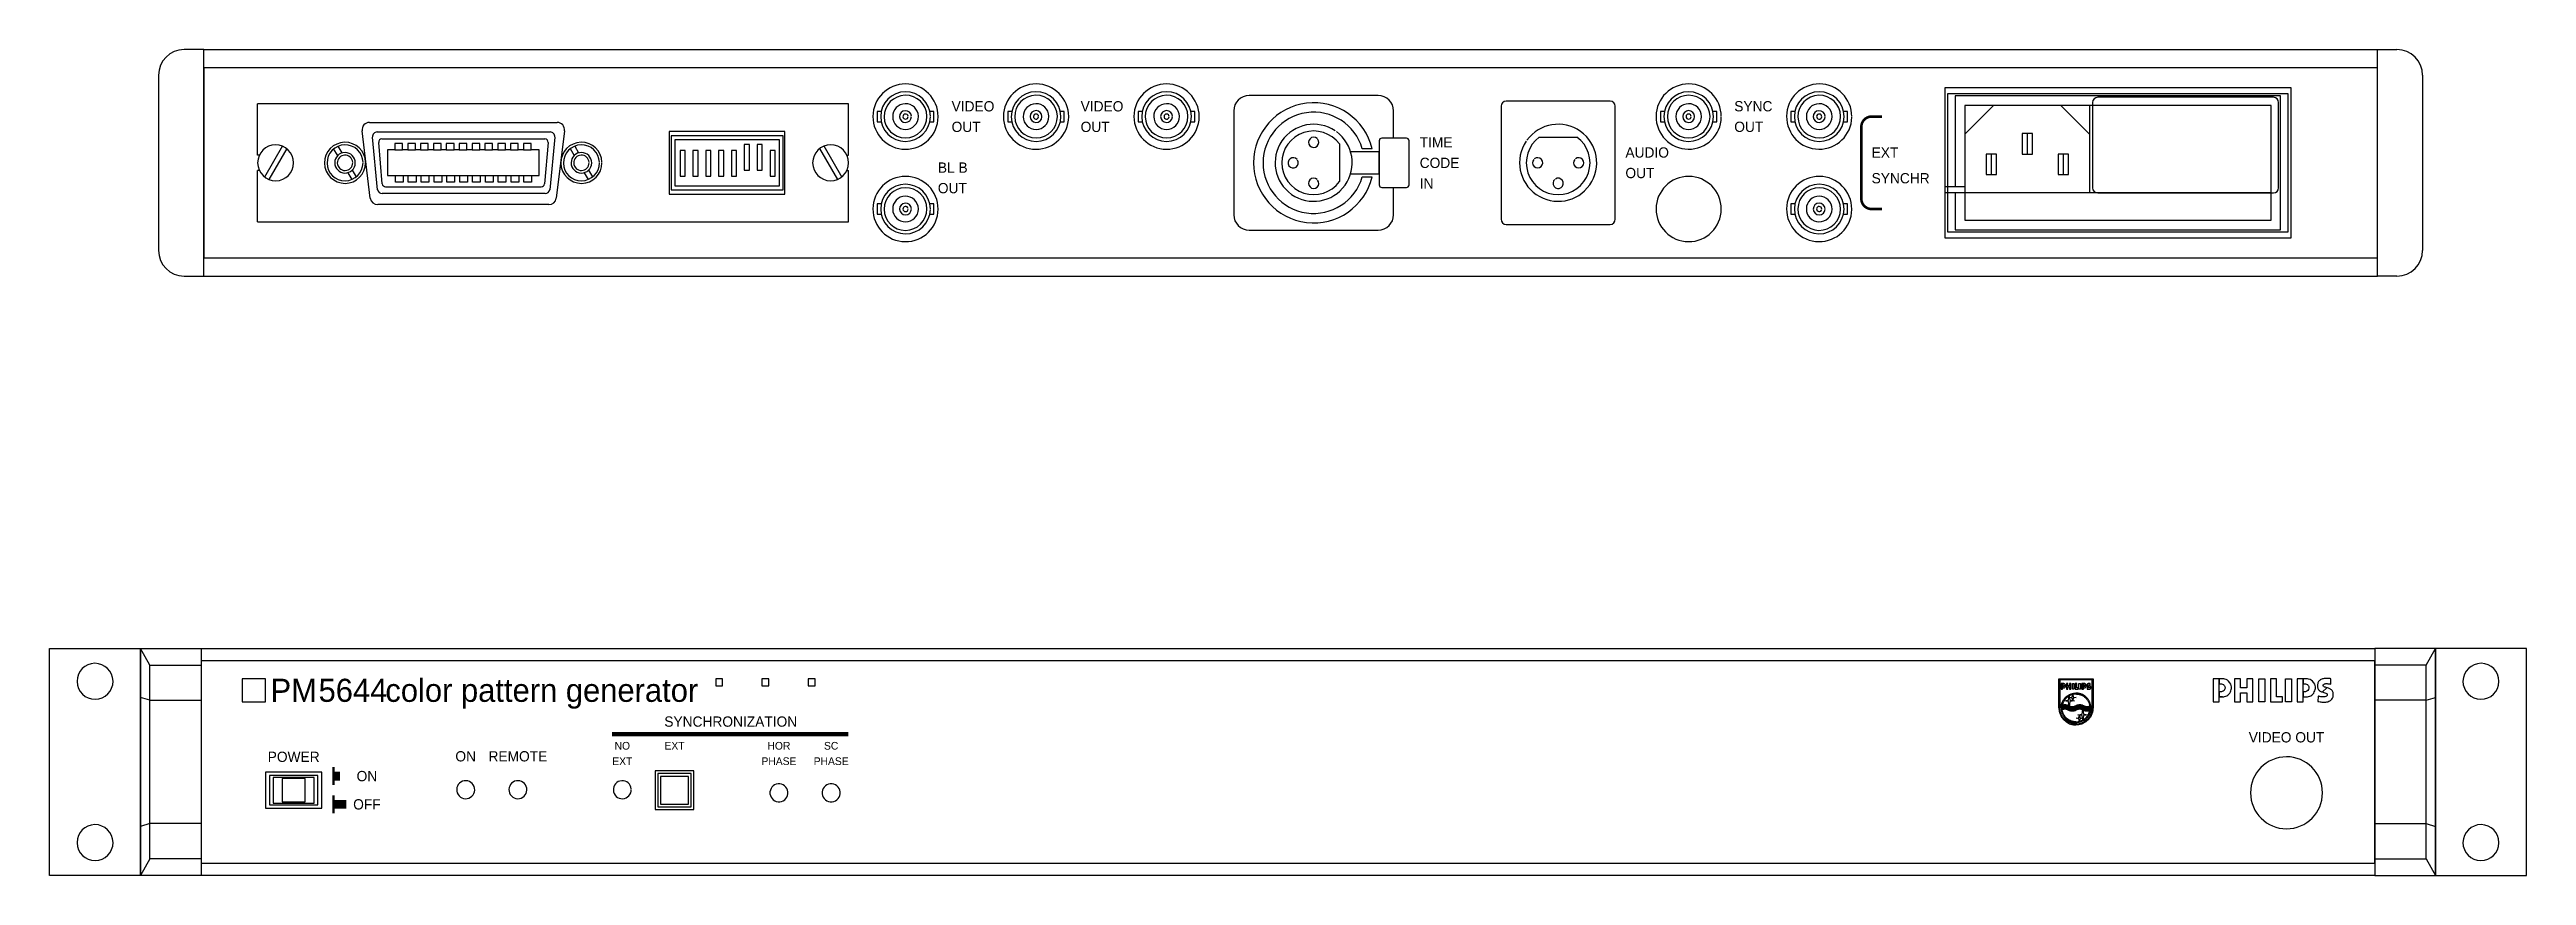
# Model space of a CAD drawing. Extents: x 9 to 490, y 62 to 222.
import ezdxf
from ezdxf.enums import TextEntityAlignment as Align

# ---------------------------------------------------------------- set-up
doc = ezdxf.new("R2010")
doc.units = 0
doc.linetypes.add('CENTER', pattern=[0])
for name, color, linetype in [('KOMPONENT', 10, 'CONTINUOUS'), ('MAERKER', 5, 'CONTINUOUS'), ('TEKST', 7, 'CONTINUOUS')]:
    doc.layers.add(name, color=color, linetype=linetype)

# ---------------------------------------------------------------- blocks, each defined once
blk = doc.blocks.new('B')
at = {"layer": 'MAERKER', "color": 0}
for points in [[(-203.5, 31.4), (-199, 31.4), (-199, 35.9), (-203.5, 35.9)], [(-111.37, 34.55), (-110.02, 34.55), (-110.02, 35.9), (-111.37, 35.9)], [(-102.37, 34.55), (-101.02, 34.55), (-101.02, 35.9), (-102.37, 35.9)], [(-93.37, 34.55), (-92.02, 34.55), (-92.02, 35.9), (-93.37, 35.9)]]:
    blk.add_lwpolyline(points, close=True, dxfattribs=at)
at = {"layer": 'TEKST', "color": 0, "linetype": 'CONTINUOUS'}
for p, q in [((150.89, 34.1), (150.74, 34.1)), ((181.83, 32.36), (181.23, 32.36))]:
    blk.add_line(p, q, dxfattribs=at)
for points in [[(150.02, 30.22), (150.02, 35.9), (156.66, 35.9), (156.66, 30.22), (156.47, 30.22), (156.47, 35.72), (150.2, 35.72), (150.2, 30.22), (150.02, 30.22)], [(150.45, 33.86), (150.74, 33.86), (150.74, 34.72), (150.74, 34.97), (150.45, 34.97), (150.45, 33.86)], [(150.74, 34.72), (150.85, 34.72), (150.9, 34.71), (150.94, 34.69), (150.97, 34.67), (150.99, 34.63), (151.01, 34.59), (151.02, 34.52), (151, 34.45), (150.97, 34.41), (150.92, 34.37), (150.88, 34.35), (150.85, 34.35), (150.74, 34.35), (150.74, 34.1), (150.9, 34.1), (150.95, 34.1), (151, 34.11), (151.07, 34.13), (151.11, 34.16), (151.15, 34.18), (151.19, 34.22), (151.22, 34.25), (151.25, 34.28), (151.28, 34.33), (151.3, 34.38), (151.32, 34.45), (151.33, 34.5), (151.33, 34.58), (151.32, 34.64), (151.29, 34.71), (151.25, 34.78), (151.19, 34.85), (151.13, 34.9), (151.08, 34.93), (151, 34.96), (150.95, 34.96), (150.89, 34.97), (150.74, 34.97), (150.74, 34.72)], [(151.47, 33.86), (151.76, 33.86), (151.76, 34.3), (152.07, 34.3), (152.07, 33.86), (152.36, 33.86), (152.36, 34.97), (152.07, 34.97), (152.07, 34.54), (151.76, 34.54), (151.76, 34.97), (151.47, 34.97), (151.47, 33.86)], [(152.64, 33.86), (152.64, 34.97), (152.93, 34.97), (152.93, 33.86), (152.64, 33.86)], [(153.2, 33.86), (153.78, 33.86), (153.78, 34.1), (153.49, 34.1), (153.49, 34.97), (153.2, 34.97), (153.2, 33.86)], [(153.92, 33.86), (153.92, 34.97), (154.21, 34.97), (154.21, 33.86), (153.92, 33.86)], [(154.49, 33.86), (154.78, 33.86), (154.78, 34.72), (154.78, 34.97), (154.49, 34.97), (154.49, 33.86)], [(154.78, 34.72), (154.88, 34.72), (154.94, 34.71), (154.98, 34.69), (155, 34.67), (155.03, 34.63), (155.05, 34.59), (155.05, 34.52), (155.04, 34.45), (155.01, 34.41), (154.96, 34.37), (154.91, 34.35), (154.88, 34.35), (154.78, 34.35), (154.78, 34.1), (154.94, 34.1), (154.99, 34.1), (155.04, 34.11), (155.1, 34.13), (155.15, 34.16), (155.19, 34.18), (155.22, 34.22), (155.26, 34.25), (155.29, 34.28), (155.31, 34.33), (155.34, 34.38), (155.36, 34.45), (155.36, 34.5), (155.36, 34.58), (155.35, 34.64), (155.33, 34.71), (155.29, 34.78), (155.22, 34.85), (155.17, 34.9), (155.11, 34.93), (155.04, 34.96), (154.99, 34.96), (154.93, 34.97), (154.78, 34.97), (154.78, 34.72)], [(155.93, 34.54), (155.9, 34.55), (155.87, 34.56), (155.83, 34.57), (155.8, 34.59), (155.77, 34.61), (155.76, 34.63), (155.75, 34.66), (155.76, 34.68), (155.79, 34.7), (155.82, 34.72), (155.86, 34.73), (155.89, 34.74), (155.94, 34.74), (155.98, 34.73), (156.03, 34.73), (156.07, 34.72), (156.1, 34.72), (156.13, 34.71), (156.13, 34.97), (156.1, 34.98), (156.06, 34.98), (156.01, 34.98), (155.97, 34.99), (155.93, 34.99), (155.88, 34.99), (155.85, 34.99), (155.81, 34.99), (155.76, 34.97), (155.73, 34.96), (155.69, 34.95), (155.65, 34.94), (155.62, 34.92), (155.59, 34.89), (155.57, 34.87), (155.54, 34.84), (155.52, 34.81), (155.51, 34.78), (155.5, 34.73), (155.49, 34.69), (155.48, 34.65), (155.49, 34.61), (155.49, 34.57), (155.5, 34.53), (155.51, 34.49), (155.52, 34.46), (155.54, 34.44), (155.56, 34.42), (155.58, 34.39), (155.61, 34.37), (155.65, 34.36), (155.68, 34.35), (155.7, 34.34), (155.72, 34.33), (155.93, 34.54)], [(155.51, 33.88), (155.55, 33.87), (155.61, 33.86), (155.65, 33.86), (155.7, 33.85), (155.75, 33.85), (155.8, 33.84), (155.84, 33.85), (155.89, 33.85), (155.94, 33.86), (155.99, 33.87), (156.04, 33.89), (156.08, 33.91), (156.12, 33.93), (156.15, 33.96), (156.18, 33.99), (156.2, 34.03), (156.22, 34.06), (156.23, 34.11), (156.24, 34.17), (156.25, 34.21), (156.24, 34.26), (156.23, 34.31), (156.22, 34.34), (156.21, 34.37), (156.18, 34.41), (156.16, 34.43), (156.13, 34.46), (156.1, 34.47), (156.07, 34.49), (156.04, 34.5), (156.01, 34.52), (155.97, 34.53), (155.95, 34.53), (155.93, 34.54), (155.72, 34.33), (155.76, 34.32), (155.79, 34.31), (155.84, 34.29), (155.89, 34.28), (155.92, 34.26), (155.94, 34.24), (155.96, 34.22), (155.96, 34.2), (155.96, 34.17), (155.94, 34.15), (155.92, 34.13), (155.88, 34.12), (155.84, 34.11), (155.81, 34.1), (155.76, 34.1), (155.72, 34.1), (155.68, 34.1), (155.64, 34.11), (155.6, 34.11), (155.56, 34.12), (155.53, 34.13), (155.51, 34.13), (155.51, 33.88)], [(180.06, 31.4), (181.23, 31.4), (181.23, 34.88), (181.23, 35.9), (180.06, 35.9), (180.06, 31.4)], [(181.23, 34.88), (181.66, 34.88), (181.86, 34.84), (182.03, 34.75), (182.13, 34.67), (182.23, 34.54), (182.31, 34.38), (182.35, 34.07), (182.27, 33.78), (182.15, 33.63), (181.95, 33.48), (181.77, 33.4), (181.64, 33.38), (181.23, 33.38), (181.23, 32.36), (181.87, 32.37), (182.08, 32.38), (182.27, 32.42), (182.53, 32.51), (182.71, 32.6), (182.88, 32.71), (183.03, 32.85), (183.16, 32.97), (183.28, 33.12), (183.39, 33.32), (183.49, 33.52), (183.56, 33.78), (183.58, 34), (183.58, 34.3), (183.55, 34.56), (183.45, 34.84), (183.28, 35.13), (183.03, 35.43), (182.8, 35.62), (182.57, 35.74), (182.28, 35.84), (182.08, 35.87), (181.83, 35.9), (181.23, 35.9), (181.23, 34.88)], [(184.17, 31.4), (185.34, 31.4), (185.34, 33.16), (186.6, 33.16), (186.6, 31.4), (187.77, 31.4), (187.77, 35.9), (186.6, 35.9), (186.6, 34.14), (185.34, 34.14), (185.34, 35.9), (184.17, 35.9), (184.17, 31.4)], [(188.89, 31.4), (188.89, 35.9), (190.06, 35.9), (190.06, 31.4), (188.89, 31.4)], [(191.19, 31.4), (193.53, 31.4), (193.53, 32.37), (192.36, 32.37), (192.36, 35.9), (191.19, 35.9), (191.19, 31.4)], [(194.09, 31.4), (194.09, 35.9), (195.26, 35.9), (195.26, 31.4), (194.09, 31.4)], [(196.39, 31.4), (197.56, 31.4), (197.56, 34.88), (197.56, 35.9), (196.39, 35.9), (196.39, 31.4)], [(197.56, 34.88), (197.99, 34.88), (198.2, 34.84), (198.36, 34.75), (198.47, 34.67), (198.56, 34.54), (198.64, 34.38), (198.68, 34.07), (198.6, 33.78), (198.48, 33.63), (198.28, 33.48), (198.1, 33.4), (197.97, 33.38), (197.56, 33.38), (197.56, 32.36), (198.21, 32.37), (198.41, 32.38), (198.6, 32.42), (198.86, 32.51), (199.05, 32.6), (199.21, 32.71), (199.37, 32.85), (199.49, 32.97), (199.62, 33.12), (199.72, 33.32), (199.82, 33.52), (199.9, 33.78), (199.92, 34), (199.92, 34.3), (199.88, 34.56), (199.79, 34.84), (199.62, 35.13), (199.37, 35.43), (199.13, 35.62), (198.9, 35.74), (198.61, 35.84), (198.41, 35.87), (198.17, 35.9), (197.56, 35.9), (197.56, 34.88)], [(202.13, 34.15), (202.03, 34.19), (201.88, 34.24), (201.71, 34.29), (201.59, 34.36), (201.5, 34.42), (201.45, 34.51), (201.42, 34.63), (201.45, 34.73), (201.57, 34.81), (201.7, 34.89), (201.85, 34.93), (201.99, 34.96), (202.19, 34.96), (202.35, 34.94), (202.53, 34.92), (202.7, 34.9), (202.83, 34.88), (202.95, 34.86), (202.94, 35.88), (202.81, 35.92), (202.64, 35.93), (202.46, 35.95), (202.31, 35.96), (202.14, 35.97), (201.95, 35.96), (201.79, 35.96), (201.63, 35.96), (201.46, 35.91), (201.31, 35.87), (201.18, 35.82), (201.01, 35.76), (200.88, 35.68), (200.76, 35.59), (200.67, 35.47), (200.56, 35.37), (200.49, 35.26), (200.43, 35.12), (200.37, 34.94), (200.35, 34.78), (200.33, 34.61), (200.33, 34.44), (200.36, 34.27), (200.38, 34.11), (200.41, 33.97), (200.48, 33.84), (200.55, 33.75), (200.64, 33.65), (200.72, 33.56), (200.84, 33.49), (200.99, 33.41), (201.13, 33.37), (201.2, 33.35), (201.29, 33.32), (202.13, 34.15)], [(200.43, 31.47), (200.6, 31.44), (200.84, 31.41), (201.01, 31.39), (201.2, 31.37), (201.4, 31.35), (201.59, 31.34), (201.77, 31.35), (201.96, 31.36), (202.18, 31.39), (202.38, 31.43), (202.56, 31.51), (202.74, 31.59), (202.89, 31.69), (203.01, 31.82), (203.13, 31.93), (203.23, 32.09), (203.29, 32.22), (203.36, 32.41), (203.4, 32.64), (203.41, 32.83), (203.4, 33.03), (203.36, 33.22), (203.31, 33.36), (203.25, 33.49), (203.17, 33.62), (203.07, 33.72), (202.96, 33.81), (202.84, 33.88), (202.71, 33.95), (202.59, 34.01), (202.45, 34.07), (202.31, 34.11), (202.22, 34.12), (202.13, 34.15), (201.29, 33.32), (201.45, 33.26), (201.58, 33.21), (201.76, 33.15), (201.96, 33.09), (202.09, 33.03), (202.19, 32.94), (202.23, 32.86), (202.25, 32.77), (202.23, 32.65), (202.18, 32.58), (202.09, 32.51), (201.94, 32.44), (201.78, 32.4), (201.65, 32.38), (201.46, 32.38), (201.29, 32.39), (201.14, 32.39), (200.98, 32.41), (200.81, 32.43), (200.64, 32.47), (200.53, 32.49), (200.44, 32.51), (200.43, 31.47)], [(150.02, 30.22), (150.02, 30.14), (150.02, 30.05), (150.03, 29.96), (150.04, 29.87), (150.05, 29.79), (150.06, 29.7), (150.08, 29.61), (150.09, 29.54), (150.11, 29.44), (150.13, 29.36), (150.16, 29.27), (150.19, 29.17), (150.23, 29.07), (150.27, 28.98), (150.31, 28.86), (150.37, 28.75), (150.4, 28.67), (150.47, 28.55), (150.53, 28.45), (150.61, 28.33), (150.69, 28.22), (150.79, 28.09), (150.91, 27.96), (151.02, 27.85), (151.14, 27.74), (151.27, 27.63), (151.43, 27.51), (151.66, 27.36), (151.9, 27.23), (152.08, 27.15), (152.26, 27.08), (152.39, 27.04), (152.56, 27), (152.69, 26.97), (152.86, 26.94), (153.04, 26.92), (153.23, 26.91), (153.34, 26.9), (153.34, 27.09), (153.21, 27.09), (153.09, 27.1), (152.93, 27.12), (152.78, 27.14), (152.63, 27.17), (152.49, 27.2), (152.33, 27.25), (152.2, 27.3), (152.08, 27.35), (151.97, 27.4), (151.86, 27.46), (151.74, 27.53), (151.61, 27.61), (151.51, 27.68), (151.39, 27.77), (151.3, 27.84), (151.22, 27.92), (151.14, 27.99), (151.05, 28.08), (150.98, 28.16), (150.92, 28.23), (150.86, 28.31), (150.79, 28.39), (150.73, 28.49), (150.66, 28.6), (150.61, 28.68), (150.53, 28.83), (150.48, 28.93), (150.44, 29.04), (150.39, 29.15), (150.35, 29.28), (150.31, 29.42), (150.28, 29.53), (150.26, 29.64), (150.23, 29.79), (150.22, 29.93), (150.21, 30.05), (150.2, 30.14), (150.2, 30.22), (150.02, 30.22)], [(150.45, 30.22), (150.45, 30.29), (150.46, 30.37), (150.46, 30.46), (150.47, 30.53), (150.48, 30.6), (150.49, 30.68), (150.5, 30.75), (150.51, 30.82), (150.53, 30.9), (150.55, 30.97), (150.58, 31.05), (150.6, 31.14), (150.63, 31.23), (150.67, 31.31), (150.71, 31.41), (150.75, 31.5), (150.79, 31.57), (150.84, 31.67), (150.9, 31.77), (150.96, 31.87), (151.03, 31.96), (151.12, 32.08), (151.23, 32.19), (151.32, 32.29), (151.43, 32.38), (151.54, 32.48), (151.67, 32.58), (151.88, 32.71), (152.09, 32.82), (152.25, 32.9), (152.4, 32.95), (152.51, 32.99), (152.66, 33.03), (152.77, 33.05), (152.92, 33.08), (153.08, 33.1), (153.25, 33.1), (153.34, 33.11), (153.34, 32.93), (153.23, 32.92), (153.13, 32.92), (152.99, 32.91), (152.86, 32.89), (152.73, 32.86), (152.61, 32.83), (152.48, 32.79), (152.36, 32.75), (152.25, 32.7), (152.16, 32.66), (152.07, 32.61), (151.96, 32.55), (151.86, 32.48), (151.76, 32.42), (151.66, 32.34), (151.58, 32.28), (151.51, 32.21), (151.44, 32.14), (151.36, 32.08), (151.31, 32.01), (151.25, 31.95), (151.2, 31.88), (151.14, 31.8), (151.08, 31.72), (151.02, 31.63), (150.98, 31.55), (150.91, 31.42), (150.87, 31.33), (150.83, 31.25), (150.79, 31.15), (150.75, 31.03), (150.72, 30.92), (150.7, 30.83), (150.68, 30.72), (150.66, 30.6), (150.64, 30.48), (150.63, 30.37), (150.63, 30.3), (150.63, 30.22), (150.45, 30.22)], [(150.45, 30.22), (150.45, 30.16), (150.46, 30.07), (150.46, 29.99), (150.47, 29.91), (150.48, 29.84), (150.49, 29.77), (150.5, 29.69), (150.51, 29.63), (150.53, 29.54), (150.55, 29.47), (150.58, 29.39), (150.6, 29.31), (150.63, 29.22), (150.67, 29.14), (150.71, 29.04), (150.75, 28.94), (150.79, 28.87), (150.84, 28.77), (150.9, 28.68), (150.96, 28.58), (151.03, 28.48), (151.12, 28.37), (151.23, 28.26), (151.32, 28.16), (151.43, 28.06), (151.54, 27.97), (151.67, 27.86), (151.88, 27.73), (152.09, 27.62), (152.25, 27.55), (152.4, 27.49), (152.51, 27.46), (152.66, 27.42), (152.77, 27.39), (152.92, 27.37), (153.08, 27.35), (153.25, 27.34), (153.34, 27.34), (153.34, 27.52), (153.23, 27.52), (153.13, 27.53), (152.99, 27.54), (152.86, 27.56), (152.73, 27.59), (152.61, 27.62), (152.48, 27.66), (152.36, 27.7), (152.25, 27.74), (152.16, 27.79), (152.07, 27.84), (151.96, 27.9), (151.86, 27.96), (151.76, 28.03), (151.66, 28.1), (151.58, 28.17), (151.51, 28.23), (151.44, 28.3), (151.36, 28.37), (151.31, 28.44), (151.25, 28.5), (151.2, 28.57), (151.14, 28.64), (151.08, 28.72), (151.02, 28.82), (150.98, 28.89), (150.91, 29.03), (150.87, 29.11), (150.83, 29.19), (150.79, 29.3), (150.75, 29.41), (150.72, 29.53), (150.7, 29.62), (150.68, 29.72), (150.66, 29.85), (150.64, 29.97), (150.63, 30.07), (150.63, 30.15), (150.63, 30.22), (150.45, 30.22)], [(151.89, 30.31), (151.89, 30.13), (151.83, 30.17), (151.75, 30.2), (151.69, 30.23), (151.61, 30.26), (151.54, 30.28), (151.46, 30.3), (151.39, 30.31), (151.32, 30.32), (151.25, 30.32), (151.17, 30.33), (151.09, 30.32), (151.02, 30.32), (150.95, 30.31), (150.88, 30.3), (150.82, 30.28), (150.75, 30.26), (150.7, 30.25), (150.65, 30.23), (150.65, 30.23), (150.63, 30.22), (150.64, 30.4), (150.69, 30.42), (150.73, 30.44), (150.78, 30.45), (150.88, 30.48), (150.97, 30.49), (151.04, 30.5), (151.11, 30.5), (151.18, 30.51), (151.26, 30.5), (151.33, 30.5), (151.39, 30.49), (151.46, 30.48), (151.53, 30.46), (151.59, 30.45), (151.65, 30.43), (151.7, 30.41), (151.74, 30.39), (151.8, 30.36), (151.85, 30.33), (151.89, 30.31)], [(151.89, 29.95), (151.89, 29.77), (151.83, 29.81), (151.76, 29.84), (151.69, 29.87), (151.61, 29.9), (151.54, 29.92), (151.46, 29.94), (151.4, 29.95), (151.32, 29.96), (151.25, 29.96), (151.18, 29.97), (151.1, 29.96), (151.02, 29.96), (150.95, 29.95), (150.89, 29.94), (150.82, 29.92), (150.76, 29.9), (150.7, 29.89), (150.65, 29.87), (150.66, 29.87), (150.64, 30.04), (150.69, 30.06), (150.73, 30.08), (150.78, 30.09), (150.88, 30.12), (150.97, 30.13), (151.04, 30.14), (151.11, 30.14), (151.19, 30.15), (151.26, 30.14), (151.33, 30.14), (151.39, 30.13), (151.47, 30.12), (151.54, 30.1), (151.59, 30.09), (151.65, 30.07), (151.7, 30.05), (151.74, 30.03), (151.8, 30), (151.86, 29.97), (151.89, 29.95)], [(151.89, 30.67), (151.89, 30.49), (151.83, 30.53), (151.75, 30.56), (151.69, 30.59), (151.61, 30.62), (151.54, 30.64), (151.46, 30.66), (151.39, 30.67), (151.32, 30.68), (151.25, 30.68), (151.17, 30.69), (151.09, 30.69), (151.02, 30.68), (150.95, 30.67), (150.88, 30.66), (150.82, 30.64), (150.75, 30.62), (150.7, 30.61), (150.65, 30.59), (150.65, 30.59), (150.69, 30.78), (150.73, 30.8), (150.78, 30.81), (150.88, 30.84), (150.97, 30.85), (151.04, 30.86), (151.11, 30.86), (151.18, 30.87), (151.26, 30.86), (151.33, 30.86), (151.39, 30.85), (151.46, 30.84), (151.53, 30.82), (151.59, 30.81), (151.65, 30.79), (151.7, 30.77), (151.74, 30.75), (151.8, 30.72), (151.85, 30.69), (151.89, 30.67)], [(151, 31.58), (151.87, 31.73), (152.01, 32.59), (152.15, 31.73), (153.02, 31.58), (152.15, 31.44), (152.01, 30.57), (151.87, 31.44), (151, 31.58)], [(151.89, 30.49), (151.89, 30.67), (151.95, 30.64), (152.03, 30.6), (152.1, 30.57), (152.17, 30.55), (152.25, 30.53), (152.32, 30.51), (152.39, 30.5), (152.46, 30.49), (152.54, 30.48), (152.61, 30.48), (152.69, 30.48), (152.77, 30.49), (152.84, 30.5), (152.9, 30.51), (152.97, 30.52), (153.03, 30.54), (153.08, 30.56), (153.13, 30.58), (153.18, 30.6), (153.24, 30.63), (153.29, 30.65), (153.33, 30.67), (153.33, 30.49), (153.28, 30.46), (153.22, 30.43), (153.15, 30.4), (153.09, 30.38), (153.05, 30.37), (153.01, 30.36), (152.91, 30.33), (152.82, 30.31), (152.74, 30.31), (152.68, 30.3), (152.6, 30.3), (152.52, 30.3), (152.46, 30.31), (152.39, 30.32), (152.32, 30.33), (152.25, 30.35), (152.2, 30.36), (152.14, 30.38), (152.09, 30.4), (152.04, 30.42), (151.99, 30.44), (151.93, 30.47), (151.89, 30.49)], [(151.89, 30.13), (151.89, 30.31), (151.95, 30.28), (152.03, 30.24), (152.1, 30.21), (152.17, 30.19), (152.25, 30.17), (152.32, 30.15), (152.39, 30.14), (152.46, 30.13), (152.54, 30.12), (152.61, 30.12), (152.69, 30.12), (152.77, 30.13), (152.84, 30.14), (152.9, 30.15), (152.97, 30.16), (153.03, 30.18), (153.08, 30.2), (153.13, 30.22), (153.18, 30.24), (153.24, 30.26), (153.29, 30.29), (153.33, 30.31), (153.33, 30.13), (153.28, 30.1), (153.22, 30.07), (153.15, 30.04), (153.09, 30.02), (153.05, 30.01), (153.01, 29.99), (152.91, 29.97), (152.82, 29.95), (152.74, 29.94), (152.68, 29.94), (152.6, 29.94), (152.52, 29.94), (152.46, 29.95), (152.39, 29.96), (152.32, 29.97), (152.25, 29.99), (152.2, 30), (152.14, 30.02), (152.09, 30.04), (152.04, 30.06), (151.99, 30.08), (151.93, 30.11), (151.89, 30.13)], [(151.89, 29.77), (151.89, 29.95), (151.95, 29.92), (152.03, 29.88), (152.1, 29.85), (152.17, 29.83), (152.25, 29.81), (152.32, 29.79), (152.39, 29.77), (152.46, 29.77), (152.54, 29.76), (152.61, 29.76), (152.69, 29.76), (152.77, 29.77), (152.84, 29.78), (152.9, 29.79), (152.97, 29.8), (153.03, 29.82), (153.08, 29.84), (153.13, 29.86), (153.18, 29.88), (153.24, 29.9), (153.29, 29.93), (153.33, 29.95), (153.33, 29.77), (153.28, 29.74), (153.22, 29.71), (153.15, 29.68), (153.09, 29.66), (153.05, 29.65), (153.01, 29.63), (152.91, 29.61), (152.82, 29.59), (152.74, 29.58), (152.68, 29.58), (152.6, 29.58), (152.52, 29.58), (152.46, 29.59), (152.39, 29.6), (152.32, 29.61), (152.25, 29.63), (152.2, 29.64), (152.14, 29.66), (152.09, 29.68), (152.04, 29.7), (151.99, 29.72), (151.93, 29.75), (151.89, 29.77)], [(152.06, 32.23), (152.62, 32.33), (152.71, 32.88), (152.8, 32.33), (153.36, 32.23), (152.8, 32.14), (152.71, 31.58), (152.62, 32.14), (152.06, 32.23)], [(154.78, 30.67), (154.78, 30.49), (154.72, 30.53), (154.64, 30.56), (154.57, 30.59), (154.5, 30.62), (154.42, 30.64), (154.35, 30.66), (154.28, 30.67), (154.21, 30.68), (154.13, 30.68), (154.06, 30.69), (153.98, 30.69), (153.9, 30.68), (153.83, 30.67), (153.77, 30.66), (153.7, 30.64), (153.64, 30.62), (153.59, 30.61), (153.54, 30.59), (153.49, 30.57), (153.43, 30.54), (153.38, 30.52), (153.33, 30.49), (153.33, 30.67), (153.39, 30.7), (153.45, 30.73), (153.52, 30.76), (153.58, 30.78), (153.62, 30.8), (153.66, 30.81), (153.76, 30.84), (153.85, 30.85), (153.93, 30.86), (153.99, 30.86), (154.07, 30.87), (154.15, 30.86), (154.21, 30.86), (154.28, 30.85), (154.35, 30.84), (154.42, 30.82), (154.47, 30.81), (154.53, 30.79), (154.58, 30.77), (154.63, 30.75), (154.68, 30.72), (154.74, 30.69), (154.78, 30.67)], [(154.78, 30.31), (154.78, 30.13), (154.72, 30.17), (154.64, 30.2), (154.57, 30.23), (154.5, 30.26), (154.42, 30.28), (154.35, 30.3), (154.28, 30.31), (154.21, 30.32), (154.13, 30.32), (154.06, 30.33), (153.98, 30.32), (153.9, 30.32), (153.83, 30.31), (153.77, 30.3), (153.7, 30.28), (153.64, 30.26), (153.59, 30.25), (153.54, 30.23), (153.49, 30.21), (153.43, 30.18), (153.38, 30.16), (153.33, 30.13), (153.33, 30.31), (153.39, 30.34), (153.45, 30.37), (153.52, 30.4), (153.58, 30.42), (153.62, 30.44), (153.66, 30.45), (153.76, 30.48), (153.85, 30.49), (153.93, 30.5), (153.99, 30.5), (154.07, 30.51), (154.15, 30.5), (154.21, 30.5), (154.28, 30.49), (154.35, 30.48), (154.42, 30.46), (154.47, 30.45), (154.53, 30.43), (154.58, 30.41), (154.63, 30.39), (154.68, 30.36), (154.74, 30.33), (154.78, 30.31)], [(154.78, 29.95), (154.78, 29.77), (154.72, 29.8), (154.64, 29.84), (154.57, 29.87), (154.5, 29.9), (154.42, 29.92), (154.35, 29.94), (154.28, 29.95), (154.21, 29.96), (154.13, 29.96), (154.06, 29.97), (153.98, 29.96), (153.9, 29.96), (153.83, 29.95), (153.77, 29.94), (153.7, 29.92), (153.64, 29.9), (153.59, 29.89), (153.54, 29.87), (153.49, 29.85), (153.43, 29.82), (153.38, 29.79), (153.33, 29.77), (153.33, 29.95), (153.39, 29.98), (153.45, 30.01), (153.52, 30.04), (153.58, 30.06), (153.62, 30.08), (153.66, 30.09), (153.76, 30.11), (153.85, 30.13), (153.93, 30.14), (153.99, 30.14), (154.07, 30.15), (154.15, 30.14), (154.21, 30.14), (154.28, 30.13), (154.35, 30.11), (154.42, 30.1), (154.47, 30.08), (154.53, 30.07), (154.58, 30.05), (154.63, 30.03), (154.68, 30), (154.74, 29.97), (154.78, 29.95)], [(156.22, 30.22), (156.22, 30.29), (156.22, 30.37), (156.21, 30.46), (156.2, 30.53), (156.2, 30.6), (156.19, 30.68), (156.18, 30.75), (156.16, 30.82), (156.14, 30.9), (156.12, 30.97), (156.1, 31.05), (156.07, 31.14), (156.04, 31.23), (156.01, 31.31), (155.97, 31.41), (155.92, 31.5), (155.89, 31.57), (155.83, 31.67), (155.78, 31.77), (155.71, 31.87), (155.64, 31.96), (155.55, 32.08), (155.45, 32.19), (155.35, 32.29), (155.24, 32.38), (155.14, 32.48), (155, 32.58), (154.79, 32.71), (154.59, 32.82), (154.43, 32.9), (154.27, 32.95), (154.16, 32.99), (154.01, 33.03), (153.9, 33.05), (153.75, 33.08), (153.59, 33.1), (153.43, 33.1), (153.34, 33.11), (153.34, 32.93), (153.44, 32.92), (153.55, 32.92), (153.68, 32.91), (153.81, 32.89), (153.95, 32.86), (154.06, 32.83), (154.2, 32.79), (154.31, 32.75), (154.42, 32.7), (154.51, 32.66), (154.61, 32.61), (154.72, 32.55), (154.82, 32.48), (154.92, 32.42), (155.02, 32.34), (155.1, 32.28), (155.16, 32.21), (155.24, 32.14), (155.31, 32.08), (155.37, 32.01), (155.42, 31.95), (155.48, 31.88), (155.53, 31.8), (155.59, 31.72), (155.65, 31.63), (155.69, 31.55), (155.76, 31.42), (155.81, 31.33), (155.84, 31.25), (155.88, 31.15), (155.92, 31.03), (155.95, 30.92), (155.97, 30.83), (155.99, 30.72), (156.02, 30.6), (156.03, 30.48), (156.04, 30.37), (156.04, 30.3), (156.04, 30.22), (156.22, 30.22)], [(156.22, 30.22), (156.22, 30.16), (156.22, 30.07), (156.21, 29.99), (156.2, 29.91), (156.2, 29.84), (156.19, 29.77), (156.18, 29.69), (156.16, 29.63), (156.14, 29.54), (156.12, 29.47), (156.1, 29.39), (156.07, 29.31), (156.04, 29.22), (156.01, 29.14), (155.97, 29.04), (155.92, 28.94), (155.89, 28.87), (155.83, 28.77), (155.78, 28.68), (155.71, 28.58), (155.64, 28.48), (155.55, 28.37), (155.45, 28.26), (155.35, 28.16), (155.24, 28.06), (155.14, 27.97), (155, 27.86), (154.79, 27.73), (154.59, 27.62), (154.43, 27.55), (154.27, 27.49), (154.16, 27.46), (154.01, 27.42), (153.9, 27.39), (153.75, 27.37), (153.59, 27.35), (153.43, 27.34), (153.34, 27.34), (153.34, 27.52), (153.44, 27.52), (153.55, 27.53), (153.68, 27.54), (153.81, 27.56), (153.95, 27.59), (154.06, 27.62), (154.2, 27.66), (154.31, 27.7), (154.42, 27.74), (154.51, 27.79), (154.61, 27.84), (154.72, 27.9), (154.82, 27.96), (154.92, 28.03), (155.02, 28.1), (155.1, 28.17), (155.16, 28.23), (155.24, 28.3), (155.31, 28.37), (155.37, 28.44), (155.42, 28.5), (155.48, 28.57), (155.53, 28.64), (155.59, 28.72), (155.65, 28.82), (155.69, 28.89), (155.76, 29.03), (155.81, 29.11), (155.84, 29.19), (155.88, 29.3), (155.92, 29.41), (155.95, 29.53), (155.97, 29.62), (155.99, 29.72), (156.02, 29.85), (156.03, 29.97), (156.04, 30.07), (156.04, 30.15), (156.04, 30.22), (156.22, 30.22)], [(156.66, 30.22), (156.66, 30.14), (156.65, 30.05), (156.64, 29.96), (156.64, 29.87), (156.63, 29.79), (156.61, 29.7), (156.6, 29.61), (156.58, 29.54), (156.56, 29.44), (156.54, 29.36), (156.52, 29.27), (156.48, 29.17), (156.45, 29.07), (156.41, 28.98), (156.36, 28.86), (156.31, 28.75), (156.27, 28.67), (156.21, 28.55), (156.14, 28.45), (156.07, 28.33), (155.99, 28.22), (155.88, 28.09), (155.77, 27.96), (155.65, 27.85), (155.54, 27.74), (155.41, 27.63), (155.25, 27.51), (155.01, 27.36), (154.78, 27.23), (154.59, 27.15), (154.41, 27.08), (154.29, 27.04), (154.12, 27), (153.99, 26.97), (153.82, 26.94), (153.63, 26.92), (153.44, 26.91), (153.34, 26.9), (153.34, 27.09), (153.46, 27.09), (153.59, 27.1), (153.75, 27.12), (153.89, 27.14), (154.04, 27.17), (154.18, 27.2), (154.34, 27.25), (154.47, 27.3), (154.6, 27.35), (154.7, 27.4), (154.82, 27.46), (154.94, 27.53), (155.06, 27.61), (155.17, 27.68), (155.28, 27.77), (155.37, 27.84), (155.46, 27.92), (155.54, 27.99), (155.62, 28.08), (155.69, 28.16), (155.75, 28.23), (155.82, 28.31), (155.88, 28.39), (155.95, 28.49), (156.02, 28.6), (156.07, 28.68), (156.14, 28.83), (156.19, 28.93), (156.24, 29.04), (156.28, 29.15), (156.33, 29.28), (156.37, 29.42), (156.39, 29.53), (156.42, 29.64), (156.44, 29.79), (156.46, 29.93), (156.47, 30.05), (156.47, 30.14), (156.47, 30.22), (156.66, 30.22)], [(153.68, 28.87), (154.54, 29.02), (154.69, 29.88), (154.83, 29.02), (155.7, 28.87), (154.83, 28.73), (154.69, 27.86), (154.54, 28.73), (153.68, 28.87)], [(154.78, 30.49), (154.78, 30.67), (154.84, 30.64), (154.92, 30.6), (154.98, 30.57), (155.06, 30.55), (155.13, 30.53), (155.21, 30.51), (155.28, 30.5), (155.35, 30.49), (155.42, 30.48), (155.5, 30.48), (155.58, 30.48), (155.65, 30.49), (155.72, 30.5), (155.79, 30.51), (155.85, 30.52), (155.92, 30.54), (155.97, 30.56), (156.02, 30.58), (156.02, 30.58), (156.03, 30.4), (155.98, 30.38), (155.94, 30.37), (155.89, 30.36), (155.79, 30.33), (155.7, 30.31), (155.63, 30.31), (155.56, 30.3), (155.49, 30.3), (155.41, 30.3), (155.34, 30.31), (155.28, 30.32), (155.21, 30.33), (155.14, 30.35), (155.08, 30.36), (155.02, 30.38), (154.97, 30.4), (154.93, 30.42), (154.87, 30.44), (154.82, 30.47), (154.78, 30.49)], [(154.78, 30.13), (154.78, 30.31), (154.84, 30.28), (154.92, 30.24), (154.98, 30.21), (155.06, 30.19), (155.13, 30.17), (155.21, 30.15), (155.28, 30.14), (155.35, 30.13), (155.42, 30.12), (155.5, 30.12), (155.58, 30.12), (155.65, 30.13), (155.72, 30.14), (155.79, 30.15), (155.85, 30.16), (155.92, 30.18), (155.97, 30.2), (156.02, 30.22), (156.02, 30.22), (156.04, 30.22), (156.03, 30.04), (155.98, 30.02), (155.94, 30.01), (155.89, 29.99), (155.79, 29.97), (155.7, 29.95), (155.63, 29.94), (155.56, 29.94), (155.49, 29.94), (155.41, 29.94), (155.34, 29.95), (155.28, 29.96), (155.21, 29.97), (155.14, 29.99), (155.08, 30), (155.02, 30.02), (154.97, 30.04), (154.93, 30.06), (154.87, 30.08), (154.82, 30.11), (154.78, 30.13)], [(154.78, 29.77), (154.78, 29.95), (154.84, 29.92), (154.92, 29.88), (154.98, 29.85), (155.06, 29.83), (155.13, 29.81), (155.21, 29.79), (155.28, 29.77), (155.35, 29.77), (155.42, 29.76), (155.5, 29.76), (155.58, 29.76), (155.65, 29.77), (155.72, 29.78), (155.79, 29.79), (155.85, 29.8), (155.92, 29.82), (155.97, 29.84), (156.02, 29.86), (156.02, 29.85), (155.98, 29.66), (155.94, 29.65), (155.89, 29.63), (155.79, 29.61), (155.7, 29.59), (155.63, 29.58), (155.56, 29.58), (155.49, 29.58), (155.41, 29.58), (155.34, 29.59), (155.28, 29.6), (155.21, 29.61), (155.14, 29.63), (155.08, 29.64), (155.02, 29.66), (154.97, 29.68), (154.93, 29.7), (154.87, 29.72), (154.82, 29.75), (154.78, 29.77)], [(153.35, 28.21), (153.91, 28.31), (154, 28.86), (154.09, 28.31), (154.65, 28.21), (154.09, 28.12), (154, 27.56), (153.91, 28.12), (153.35, 28.21)]]:
    blk.add_lwpolyline(points, close=True, dxfattribs=at)
at = {"layer": 'TEKST', "color": 0}
for points, const_width in [([(-131.53, 25.1), (-85.57, 25.1)], 0.8), ([(-185.74, 16.95), (-184.49, 16.95)], 1.75), ([(-185.74, 15.2), (-185.74, 18.7)], 0.5), ([(-185.74, 11.45), (-183.24, 11.45)], 1.75), ([(-185.74, 9.7), (-185.74, 13.2)], 0.5)]:
    blk.add_lwpolyline(points, dxfattribs=dict(at, const_width=const_width))
for s, p in [('PM', (-197.99, 31.4)), ('5644', (-188.65, 31.4)), ('color pattern generator', (-175.65, 31.4))]:
    blk.add_text(s, height=4.5, dxfattribs=at).set_placement(p)
for s, p in [('SYNCHRONIZATION', (-108.44, 26.56)), ('POWER', (-193.49, 19.7)), ('ON', (-179.24, 15.95)), ('OFF', (-179.24, 10.45))]:
    blk.add_text(s, height=2, dxfattribs=at).set_placement(p, align=Align.CENTER)
at = {"layer": 'TEKST', "color": 0, "linetype": 'CENTER'}
blk.add_text('VIDEO OUT', height=2, dxfattribs=at).set_placement((194.31, 23.5), align=Align.CENTER)
at = {"layer": 'TEKST', "color": 0, "linetype": 'CONTINUOUS'}
for s, height, p in [('ON', 2, (-160.02, 19.8)), ('REMOTE', 2, (-149.86, 19.8)), ('EXT', 1.5, (-129.54, 19.1)), ('NO', 1.5, (-129.54, 22.1)), ('EXT', 1.5, (-119.38, 22.1)), ('PHASE', 1.5, (-99.06, 19.1)), ('HOR', 1.5, (-99.06, 22.1)), ('PHASE', 1.5, (-88.9, 19.1)), ('SC', 1.5, (-88.9, 22.1))]:
    blk.add_text(s, height=height, dxfattribs=at).set_placement(p, align=Align.CENTER)

msp = doc.modelspace()

# ---------------------------------------------------------------- linework, layer by layer
at = {"layer": 'KOMPONENT', "color": 0}
for p, q in [((38.5, 222.39), (34.7, 222.39)), ((38.5, 178.29), (38.5, 222.39)), ((461.5, 178.29), (461.5, 222.39)), ((461.5, 222.39), (465.3, 222.39)), ((29.7, 217.39), (29.7, 183.29)), ((38.5, 218.84), (38.5, 181.84)), ((461.5, 218.84), (38.5, 218.84)), ((461.5, 181.84), (461.5, 218.84)), ((470.3, 217.39), (470.3, 183.29)), ((267.05, 213.44), (241.95, 213.44)), ((312.17, 212.34), (291.97, 212.34)), ((377.3, 214.94), (377.3, 185.74)), ((444.7, 214.94), (377.3, 214.94)), ((444.15, 213.79), (377.85, 213.79)), ((377.85, 213.79), (377.85, 186.89)), ((379.35, 213.39), (379.35, 195.74)), ((442.65, 213.39), (379.35, 213.39)), ((406.06, 212.09), (406.06, 195.49)), ((441.26, 213.09), (407.06, 213.09)), ((442.26, 195.49), (442.26, 212.09)), ((442.65, 187.29), (442.65, 213.39)), ((444.15, 186.89), (444.15, 213.79)), ((444.7, 185.74), (444.7, 214.94)), ((49, 201.84), (49, 211.84)), ((164, 211.84), (49, 211.84)), ((70.76, 208.2), (107.28, 208.2)), ((164, 201.84), (164, 211.84)), ((238.95, 210.44), (238.95, 190.24)), ((270.05, 205.14), (270.05, 210.44)), ((290.97, 211.34), (290.97, 189.34)), ((313.17, 189.34), (313.17, 211.34)), ((381.2, 211.49), (381.2, 189.19)), ((440.8, 211.49), (381.2, 211.49)), ((440.8, 189.19), (440.8, 211.49)), ((64.58, 201.75), (63.79, 203.06)), ((65.44, 202.26), (64.65, 203.58)), ((70.92, 193.48), (69.31, 206.57)), ((72.33, 195.11), (71.37, 205.36)), ((72.23, 206.34), (105.93, 206.34)), ((73.26, 196.24), (72.56, 204.3)), ((75.71, 202.84), (74.25, 202.84)), ((74.25, 202.84), (74.25, 197.84)), ((75.71, 204.09), (75.71, 202.84)), ((77.21, 204.09), (75.71, 204.09)), ((75.71, 202.84), (77.21, 202.84)), ((77.21, 202.84), (77.21, 204.09)), ((78.21, 202.84), (77.21, 202.84)), ((79.71, 204.09), (78.21, 204.09)), ((78.21, 204.09), (78.21, 202.84)), ((78.21, 202.84), (79.71, 202.84)), ((79.71, 202.84), (79.71, 204.09)), ((80.71, 202.84), (79.71, 202.84)), ((82.21, 204.09), (80.71, 204.09)), ((80.71, 204.09), (80.71, 202.84)), ((80.71, 202.84), (82.21, 202.84)), ((82.21, 202.84), (82.21, 204.09)), ((83.21, 202.84), (82.21, 202.84)), ((84.71, 204.09), (83.21, 204.09)), ((83.21, 204.09), (83.21, 202.84)), ((83.21, 202.84), (84.71, 202.84)), ((84.71, 202.84), (84.71, 204.09)), ((85.71, 202.84), (84.71, 202.84)), ((87.21, 204.09), (85.71, 204.09)), ((85.71, 204.09), (85.71, 202.84)), ((85.71, 202.84), (87.21, 202.84)), ((87.21, 202.84), (87.21, 204.09)), ((88.21, 202.84), (87.21, 202.84)), ((89.71, 204.09), (88.21, 204.09)), ((88.21, 204.09), (88.21, 202.84)), ((88.21, 202.84), (89.71, 202.84)), ((89.71, 202.84), (89.71, 204.09)), ((90.71, 202.84), (89.71, 202.84)), ((92.21, 204.09), (90.71, 204.09)), ((90.71, 204.09), (90.71, 202.84)), ((90.71, 202.84), (92.21, 202.84)), ((92.21, 202.84), (92.21, 204.09)), ((93.21, 202.84), (92.21, 202.84)), ((94.71, 204.09), (93.21, 204.09)), ((93.21, 204.09), (93.21, 202.84)), ((93.21, 202.84), (94.71, 202.84)), ((94.71, 202.84), (94.71, 204.09)), ((95.71, 202.84), (94.71, 202.84)), ((97.21, 204.09), (95.71, 204.09)), ((95.71, 204.09), (95.71, 202.84)), ((95.71, 202.84), (97.21, 202.84)), ((97.21, 202.84), (97.21, 204.09)), ((98.21, 202.84), (97.21, 202.84)), ((99.71, 204.09), (98.21, 204.09)), ((98.21, 204.09), (98.21, 202.84)), ((98.21, 202.84), (99.71, 202.84)), ((99.71, 202.84), (99.71, 204.09)), ((100.71, 202.84), (99.71, 202.84)), ((102.21, 204.09), (100.71, 204.09)), ((100.71, 204.09), (100.71, 202.84)), ((100.71, 202.84), (102.21, 202.84)), ((102.21, 202.84), (102.21, 204.09)), ((103.75, 202.84), (102.21, 202.84)), ((103.75, 197.84), (103.75, 202.84)), ((105.51, 204.3), (104.82, 196.24)), ((106.8, 205.36), (105.84, 195.11)), ((108.72, 206.57), (107.11, 193.48)), ((109.83, 203.1), (110.6, 201.77)), ((110.7, 203.6), (111.46, 202.27)), ((129.1, 206.44), (129.1, 194.24)), ((151.6, 206.44), (129.1, 206.44)), ((129.45, 205.59), (129.45, 195.09)), ((151.25, 205.59), (129.45, 205.59)), ((130.15, 204.84), (130.15, 195.84)), ((150.55, 204.84), (130.15, 204.84)), ((131.2, 202.74), (131.2, 197.74)), ((132.2, 202.74), (131.2, 202.74)), ((132.2, 197.74), (132.2, 202.74)), ((133.7, 202.74), (133.7, 197.74)), ((134.7, 202.74), (133.7, 202.74)), ((134.7, 197.74), (134.7, 202.74)), ((136.2, 202.74), (136.2, 197.74)), ((137.2, 202.74), (136.2, 202.74)), ((137.2, 197.74), (137.2, 202.74)), ((138.7, 202.74), (138.7, 197.74)), ((139.7, 202.74), (138.7, 202.74)), ((139.7, 197.74), (139.7, 202.74)), ((141.2, 202.74), (141.2, 197.74)), ((142.2, 202.74), (141.2, 202.74)), ((142.2, 197.74), (142.2, 202.74)), ((143.7, 203.9), (143.7, 198.9)), ((144.7, 203.9), (143.7, 203.9)), ((144.7, 198.9), (144.7, 203.9)), ((146.2, 203.9), (146.2, 198.9)), ((147.2, 203.9), (146.2, 203.9)), ((147.2, 198.9), (147.2, 203.9)), ((148.7, 202.74), (148.7, 197.74)), ((149.7, 202.74), (148.7, 202.74)), ((149.7, 197.74), (149.7, 202.74)), ((150.55, 195.84), (150.55, 204.84)), ((151.25, 195.09), (151.25, 205.59)), ((151.6, 194.24), (151.6, 206.44)), ((267.25, 202.49), (261.69, 202.49)), ((267.25, 204.64), (267.25, 196.04)), ((267.25, 198.19), (267.25, 202.49)), ((272.55, 205.14), (267.75, 205.14)), ((273.05, 196.04), (273.05, 204.64)), ((392.35, 206.04), (392.35, 202.04)), ((394.35, 206.04), (392.35, 206.04)), ((394.35, 202.04), (394.35, 206.04)), ((49, 188.84), (49, 198.84)), ((66.54, 198.42), (67.3, 197.09)), ((67.4, 198.92), (68.17, 197.59)), ((74.25, 197.84), (75.82, 197.84)), ((75.82, 197.84), (77.32, 197.84)), ((75.82, 196.59), (75.82, 197.84)), ((77.32, 197.84), (78.32, 197.84)), ((77.32, 197.84), (77.32, 196.59)), ((78.32, 196.59), (78.32, 197.84)), ((78.32, 197.84), (79.82, 197.84)), ((79.82, 197.84), (80.82, 197.84)), ((79.82, 197.84), (79.82, 196.59)), ((80.82, 196.59), (80.82, 197.84)), ((80.82, 197.84), (82.32, 197.84)), ((82.32, 197.84), (83.32, 197.84)), ((82.32, 197.84), (82.32, 196.59)), ((83.32, 196.59), (83.32, 197.84)), ((83.32, 197.84), (84.82, 197.84)), ((84.82, 197.84), (85.82, 197.84)), ((84.82, 197.84), (84.82, 196.59)), ((85.82, 196.59), (85.82, 197.84)), ((85.82, 197.84), (87.32, 197.84)), ((87.32, 197.84), (88.32, 197.84)), ((87.32, 197.84), (87.32, 196.59)), ((88.32, 196.59), (88.32, 197.84)), ((88.32, 197.84), (89.82, 197.84)), ((89.82, 197.84), (90.82, 197.84)), ((89.82, 197.84), (89.82, 196.59)), ((90.82, 196.59), (90.82, 197.84)), ((90.82, 197.84), (92.32, 197.84)), ((92.32, 197.84), (93.32, 197.84)), ((92.32, 197.84), (92.32, 196.59)), ((93.32, 196.59), (93.32, 197.84)), ((93.32, 197.84), (94.82, 197.84)), ((94.82, 197.84), (95.82, 197.84)), ((94.82, 197.84), (94.82, 196.59)), ((95.82, 196.59), (95.82, 197.84)), ((95.82, 197.84), (97.32, 197.84)), ((97.32, 197.84), (98.32, 197.84)), ((97.32, 197.84), (97.32, 196.59)), ((98.32, 196.59), (98.32, 197.84)), ((98.32, 197.84), (99.82, 197.84)), ((99.82, 197.84), (100.82, 197.84)), ((99.82, 197.84), (99.82, 196.59)), ((100.82, 196.59), (100.82, 197.84)), ((100.82, 197.84), (102.32, 197.84)), ((102.32, 197.84), (103.75, 197.84)), ((102.32, 197.84), (102.32, 196.59)), ((112.54, 198.42), (113.3, 197.09)), ((113.4, 198.92), (114.17, 197.59)), ((131.2, 197.74), (132.2, 197.74)), ((133.7, 197.74), (134.7, 197.74)), ((136.2, 197.74), (137.2, 197.74)), ((138.7, 197.74), (139.7, 197.74)), ((141.2, 197.74), (142.2, 197.74)), ((143.7, 198.9), (144.7, 198.9)), ((146.2, 198.9), (147.2, 198.9)), ((148.7, 197.74), (149.7, 197.74)), ((164, 188.84), (164, 198.84)), ((261.69, 198.19), (267.25, 198.19)), ((385.35, 202.04), (385.35, 198.04)), ((387.35, 202.04), (385.35, 202.04)), ((385.35, 198.04), (387.35, 198.04)), ((387.35, 198.04), (387.35, 202.04)), ((392.35, 202.04), (394.35, 202.04)), ((399.35, 202.04), (399.35, 198.04)), ((401.35, 202.04), (399.35, 202.04)), ((399.35, 198.04), (401.35, 198.04)), ((401.35, 198.04), (401.35, 202.04)), ((104.97, 194.34), (73.2, 194.34)), ((77.32, 196.59), (75.82, 196.59)), ((79.82, 196.59), (78.32, 196.59)), ((82.32, 196.59), (80.82, 196.59)), ((84.82, 196.59), (83.32, 196.59)), ((87.32, 196.59), (85.82, 196.59)), ((89.82, 196.59), (88.32, 196.59)), ((92.32, 196.59), (90.82, 196.59)), ((94.82, 196.59), (93.32, 196.59)), ((97.32, 196.59), (95.82, 196.59)), ((99.82, 196.59), (98.32, 196.59)), ((102.32, 196.59), (100.82, 196.59)), ((129.1, 194.24), (151.6, 194.24)), ((129.45, 195.09), (151.25, 195.09)), ((130.15, 195.84), (150.55, 195.84)), ((267.75, 195.54), (272.55, 195.54)), ((270.05, 190.24), (270.05, 195.54)), ((407.06, 194.49), (441.26, 194.49)), ((49, 188.84), (164, 188.84)), ((105.67, 192.2), (72.36, 192.2)), ((291.97, 188.34), (312.17, 188.34)), ((381.2, 189.19), (440.8, 189.19)), ((241.95, 187.24), (267.05, 187.24)), ((377.3, 185.74), (444.7, 185.74)), ((377.85, 186.89), (444.15, 186.89)), ((379.35, 187.29), (442.65, 187.29)), ((38.5, 181.84), (461.5, 181.84)), ((34.7, 178.29), (38.5, 178.29)), ((465.3, 178.29), (461.5, 178.29)), ((8.5, 61.6), (8.5, 105.8)), ((8.5, 105.8), (26.2, 105.8)), ((26.2, 61.6), (26.2, 105.8)), ((26.2, 105.8), (38, 105.8)), ((26.2, 105.8), (26.2, 61.6)), ((28, 64.85), (28, 102.55)), ((28, 102.55), (38, 102.55)), ((38, 105.8), (38, 61.6)), ((38, 103.4), (38, 64)), ((461, 103.4), (38, 103.4)), ((461, 105.8), (461, 61.6)), ((472.8, 105.8), (461, 105.8)), ((461, 64), (461, 103.4)), ((461, 102.55), (461, 64.85)), ((471, 102.55), (461, 102.55)), ((471, 64.85), (471, 102.55)), ((472.8, 105.8), (472.8, 61.6)), ((490.5, 105.8), (472.8, 105.8)), ((472.8, 61.6), (472.8, 105.8)), ((490.5, 61.6), (490.5, 105.8)), ((28, 71.7), (28, 95.7)), ((28, 95.7), (38, 95.7)), ((461, 95.7), (461, 71.7)), ((471, 95.7), (461, 95.7)), ((471, 71.7), (471, 95.7)), ((133.87, 81.95), (126.37, 81.95)), ((126.37, 81.95), (126.37, 74.45)), ((133.87, 74.45), (133.87, 81.95)), ((61.5, 81.7), (50.5, 81.7)), ((50.5, 81.7), (50.5, 74.7)), ((60.7, 81.05), (51.3, 81.05)), ((51.3, 81.05), (51.3, 75.35)), ((60, 80.7), (52, 80.7)), ((52, 80.7), (52, 75.7)), ((58.25, 80.45), (53.75, 80.45)), ((53.75, 80.45), (53.75, 75.95)), ((58.25, 75.95), (58.25, 80.45)), ((60, 75.7), (60, 80.7)), ((60.7, 75.35), (60.7, 81.05)), ((61.5, 74.7), (61.5, 81.7)), ((133.37, 81.45), (126.87, 81.45)), ((126.87, 81.45), (126.87, 74.95)), ((132.82, 80.9), (127.42, 80.9)), ((127.42, 80.9), (127.42, 75.5)), ((132.82, 75.5), (132.82, 80.9)), ((133.37, 74.95), (133.37, 81.45)), ((50.5, 74.7), (61.5, 74.7)), ((51.3, 75.35), (60.7, 75.35)), ((52, 75.7), (60, 75.7)), ((53.75, 75.95), (58.25, 75.95)), ((126.37, 74.45), (133.87, 74.45)), ((126.87, 74.95), (133.37, 74.95)), ((127.42, 75.5), (132.82, 75.5)), ((38, 71.7), (28, 71.7)), ((461, 71.7), (471, 71.7)), ((38, 64.85), (28, 64.85)), ((38, 64), (461, 64)), ((461, 64.85), (471, 64.85)), ((26.2, 61.6), (8.5, 61.6)), ((38, 61.6), (26.2, 61.6)), ((461, 61.6), (472.8, 61.6)), ((472.8, 61.6), (490.5, 61.6))]:
    msp.add_line(p, q, dxfattribs=at)
for points in [[(38.5, 222.39), (461.5, 222.39)], [(386.8, 211.49), (381.2, 205.89)], [(399.9, 211.49), (405.5, 205.89)], [(405.5, 211.49), (405.5, 194.59)], [(53.82, 203.62), (50.32, 197.56)], [(54.68, 203.12), (51.18, 197.06)], [(73.18, 205), (104.89, 205)], [(158.32, 203.12), (161.82, 197.06)], [(159.18, 203.62), (162.68, 197.56)], [(259.5, 204.01), (259.5, 196.68)], [(265.87, 203.09), (263.96, 203.09)], [(298.4, 205.34), (305.74, 205.34)], [(393.35, 206.04), (393.35, 202.04)], [(49.34, 201.84), (49, 201.84)], [(49.34, 198.84), (49, 198.84)], [(163.66, 201.84), (164, 201.84)], [(163.66, 198.84), (164, 198.84)], [(386.35, 202.04), (386.35, 198.04)], [(400.35, 202.04), (400.35, 198.04)], [(73.88, 195.68), (104.19, 195.68)], [(263.96, 197.59), (265.87, 197.59)], [(377.3, 195.74), (381.3, 195.74)], [(377.3, 194.59), (440.8, 194.59)], [(379.35, 194.59), (379.35, 187.29)], [(38.5, 178.29), (461.5, 178.29)], [(28, 102.55), (26.2, 105.8)], [(38, 105.8), (461, 105.8)], [(471, 102.55), (472.8, 105.8)], [(28, 95.7), (26.2, 96.28)], [(471, 95.7), (472.8, 96.28)], [(28, 71.7), (26.2, 71.11)], [(471, 71.7), (472.8, 71.11)], [(28, 64.85), (26.2, 61.6)], [(471, 64.85), (472.8, 61.6)], [(461, 61.6), (38, 61.6)]]:
    msp.add_lwpolyline(points, dxfattribs=at)
at = {"layer": 'KOMPONENT', "color": 0, "linetype": 'CONTINUOUS'}
for points in [[(170.35, 210.34), (169.57, 210.34), (169.57, 208.34)], [(169.57, 208.34), (170.35, 208.34)], [(179.79, 208.34), (180.57, 208.34), (180.57, 210.34), (179.79, 210.34)], [(195.75, 210.34), (194.97, 210.34), (194.97, 208.34)], [(194.97, 208.34), (195.75, 208.34)], [(205.19, 208.34), (205.97, 208.34), (205.97, 210.34), (205.19, 210.34)], [(221.15, 210.34), (220.37, 210.34), (220.37, 208.34)], [(220.37, 208.34), (221.15, 208.34)], [(230.59, 208.34), (231.37, 208.34), (231.37, 210.34), (230.59, 210.34)], [(322.75, 210.34), (321.97, 210.34), (321.97, 208.34)], [(321.97, 208.34), (322.75, 208.34)], [(332.19, 208.34), (332.97, 208.34), (332.97, 210.34), (332.19, 210.34)], [(348.15, 210.34), (347.37, 210.34), (347.37, 208.34)], [(347.37, 208.34), (348.15, 208.34)], [(357.59, 208.34), (358.37, 208.34), (358.37, 210.34), (357.59, 210.34)], [(170.35, 192.34), (169.57, 192.34), (169.57, 190.34)], [(169.57, 190.34), (170.35, 190.34)], [(179.79, 190.34), (180.57, 190.34), (180.57, 192.34), (179.79, 192.34)], [(348.15, 192.34), (347.37, 192.34), (347.37, 190.34)], [(347.37, 190.34), (348.15, 190.34)], [(357.59, 190.34), (358.37, 190.34), (358.37, 192.34), (357.59, 192.34)]]:
    msp.add_lwpolyline(points, dxfattribs=at)
at = {"layer": 'KOMPONENT', "color": 0, "const_width": 0.5}
msp.add_lwpolyline([(365.07, 209.34), (363.07, 209.34, 0.414214), (361.07, 207.34), (361.07, 193.34, 0.414214), (363.07, 191.34)], format="xyb", dxfattribs=at)
msp.add_lwpolyline([(363.07, 191.34), (365.07, 191.34)], dxfattribs=at)
at = {"layer": 'KOMPONENT', "color": 0}
for centre, radius, start, end in [((34.7, 217.39), 5, 90, 180), ((465.3, 217.39), 5, 0, 90), ((175.07, 209.34), 6.35, 360, 359.535), ((200.47, 209.34), 6.35, 360, 359.535), ((225.87, 209.34), 6.35, 360, 359.535), ((241.95, 210.44), 3, 90, 180), ((267.05, 210.44), 3, 0, 90), ((291.97, 211.34), 1, 90, 180), ((312.17, 211.34), 1, 0, 90), ((327.47, 209.34), 6.35, 0, 358.9656), ((352.87, 209.34), 6.35, 0, 358.9656), ((407.06, 212.09), 1, 90, 180), ((441.26, 212.09), 1, 0, 90), ((70.76, 206.74), 1.45, 90, 186.9968), ((107.28, 206.74), 1.45, 353.0032, 90), ((254.5, 200.34), 11.7, 13.5941, 346.4059), ((254.5, 200.34), 9.85, 16.2117, 343.7883), ((254.5, 200.34), 7.5, 56.0239, 54.0003), ((302.07, 200.34), 7.5, 146.0239, 144.0003), ((52.5, 200.34), 3.5, 180.4609, 180), ((66, 200.34), 4, 1.4321, 0.0821), ((66, 200.34), 3.5, 1.6366, 0.106), ((72.23, 205.47), 0.873, 90, 186.9968), ((73.18, 204.38), 0.629, 90, 186.9968), ((104.89, 204.38), 0.629, 353.0032, 90), ((105.93, 205.47), 0.873, 353.0032, 90), ((112, 200.34), 4, 1.4321, 0.0821), ((112, 200.34), 3.5, 1.6366, 0.106), ((160.5, 200.34), 3.5, 360, 359.5391), ((254.5, 200.34), 6.2, 36.2493, 323.7507), ((254.5, 204.34), 1, 47.6812, 39.8453), ((267.75, 204.64), 0.5, 90, 180), ((272.55, 204.64), 0.5, 0, 90), ((302.07, 200.34), 6.2, 126.2493, 53.7507), ((66, 200.34), 2, 0, 359.0404), ((66, 200.34), 1.5, 3.8141, 0.1493), ((112, 200.34), 2, 0, 359.0404), ((112, 200.34), 1.5, 3.8141, 0.1493), ((175.07, 191.34), 6.35, 360, 359.535), ((250.5, 200.34), 1, 38.6203, 32.6324), ((298.07, 200.34), 1, 137.6812, 129.8453), ((306.07, 200.34), 1, 138.0141, 130.1747), ((327.47, 191.34), 6.35, 360, 359.535), ((352.87, 191.34), 6.35, 0, 358.9656), ((72.36, 193.65), 1.45, 186.9968, 270), ((73.2, 195.22), 0.873, 186.9968, 270), ((73.88, 196.31), 0.629, 186.9968, 270), ((104.19, 196.31), 0.629, 270, 353.0032), ((104.97, 195.22), 0.873, 270, 353.0032), ((105.67, 193.65), 1.45, 270, 353.0032), ((254.5, 196.34), 1, 48.0141, 40.1747), ((267.75, 196.04), 0.5, 180, 270), ((272.55, 196.04), 0.5, 270, 0), ((302.07, 196.34), 1, 128.6203, 122.6324), ((407.06, 195.49), 1, 180, 270), ((441.26, 195.49), 1, 270, 0), ((241.95, 190.24), 3, 180, 270), ((267.05, 190.24), 3, 270, 0), ((291.97, 189.34), 1, 180, 270), ((312.17, 189.34), 1, 270, 0), ((34.7, 183.29), 5, 180, 270), ((465.3, 183.29), 5, 270, 0), ((17.35, 99.4), 3.5, 180.9022, 180), ((481.65, 99.4), 3.5, 0, 359.0978), ((443.81, 77.7), 7, 5.9234, 5.6847), ((89.48, 78.3), 1.75, 9.974, 9.5646), ((99.64, 78.3), 1.75, 9.974, 9.5646), ((119.96, 78.3), 1.75, 4.4996, 1.6509), ((150.44, 77.7), 1.75, 5.9234, 5.6847), ((160.6, 77.7), 1.75, 5.9234, 5.6847), ((17.35, 68), 3.5, 180.9022, 180), ((481.65, 68), 3.5, 0, 359.0978)]:
    msp.add_arc(centre, radius, start, end, dxfattribs=at)
at = {"layer": 'KOMPONENT', "color": 0, "linetype": 'CONTINUOUS'}
for centre, radius, start, end in [((175.07, 209.34), 4.83, 0.7953, 359.1674), ((175.07, 209.34), 4.15, 0.9243, 359.9783), ((200.47, 209.34), 4.83, 0.6869, 0.0324), ((200.47, 209.34), 4.15, 0.7991, 0.0369), ((225.87, 209.34), 4.83, 0.6869, 0.0324), ((225.87, 209.34), 4.15, 0.7991, 0.0369), ((327.47, 209.34), 4.83, 0.2693, 359.6753), ((327.47, 209.34), 4.15, 0.3089, 359.6244), ((352.87, 209.34), 4.83, 0.2678, 359.6744), ((352.87, 209.34), 4.15, 0.9966, 0.3099), ((175.07, 209.34), 2.5, 1.5909, 359.9626), ((175.07, 209.34), 1.15, 3.4208, 359.9195), ((175.07, 209.34), 0.5, 8.5233, 359.7983), ((200.47, 209.34), 2.5, 1.3379, 0.0632), ((200.47, 209.34), 1.15, 0.1394, 357.3277), ((200.47, 209.34), 0.5, 0.3515, 353.2876), ((225.87, 209.34), 2.5, 1.3379, 0.0632), ((225.87, 209.34), 1.15, 0.1394, 357.3277), ((225.87, 209.34), 0.5, 0.3515, 353.2876), ((327.47, 209.34), 2.5, 0.525, 359.3617), ((327.47, 209.34), 1.15, 1.165, 358.634), ((327.47, 209.34), 0.5, 2.8481, 356.5383), ((352.87, 209.34), 2.5, 0.5276, 359.3585), ((352.87, 209.34), 1.15, 3.78, 1.1346), ((352.87, 209.34), 0.5, 356.7534, 350.904), ((175.07, 191.34), 4.83, 0.7953, 359.1674), ((175.07, 191.34), 4.15, 0.9243, 359.9783), ((175.07, 191.34), 2.5, 1.5909, 359.9626), ((352.87, 191.34), 4.83, 359.9408, 359.3528), ((352.87, 191.34), 4.15, 359.9316, 359.245), ((352.87, 191.34), 2.5, 359.8874, 358.7582), ((175.07, 191.34), 1.15, 3.4208, 359.9195), ((175.07, 191.34), 0.5, 8.5233, 359.7983), ((352.87, 191.34), 1.15, 2.3325, 359.7509), ((352.87, 191.34), 0.5, 359.3669, 353.0481)]:
    msp.add_arc(centre, radius, start, end, dxfattribs=at)

# ---------------------------------------------------------------- block references
at = {"layer": 'KOMPONENT', "color": 0}
msp.add_blockref('B', (249.5, 64), dxfattribs=at)

# ---------------------------------------------------------------- texts
for s, p in [('VIDEO', (184.04, 210.34)), ('VIDEO', (209.15, 210.34)), ('SYNC', (336.34, 210.35)), ('OUT', (184.04, 206.34)), ('OUT', (209.15, 206.34)), ('OUT', (336.34, 206.35)), ('TIME', (275.13, 203.33)), ('AUDIO', (315.16, 201.35)), ('EXT', (363.07, 201.34)), ('BL B', (181.36, 198.41)), ('CODE', (275.13, 199.33)), ('OUT', (315.16, 197.35)), ('SYNCHR', (363.07, 196.34)), ('OUT', (181.36, 194.41)), ('IN', (275.13, 195.33))]:
    msp.add_text(s, height=2, dxfattribs=at).set_placement(p)

doc.saveas('drawing.dxf')
